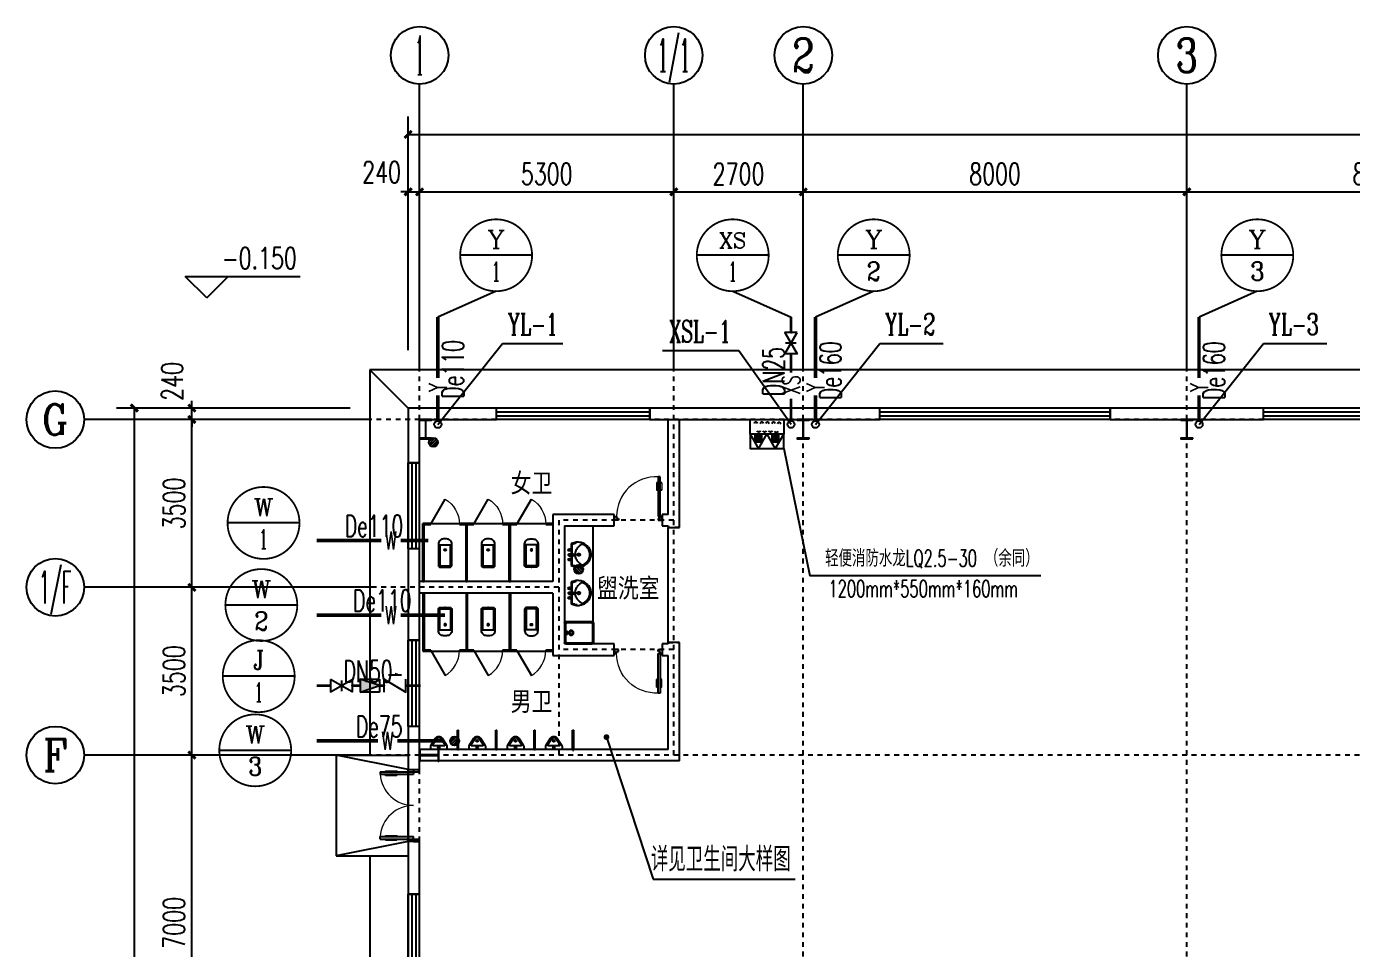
# Model space of a CAD drawing. Header units: millimetres. Extents: x 418357 to 841680, y 53918 to 109839.
# Drawn here: x 418356.66 to 418384.29, y 55199.41 to 55218.64 of the extents above; entities that cross this region are included whole.
import ezdxf
from ezdxf.enums import TextEntityAlignment as Align

# ---------------------------------------------------------------- set-up
doc = ezdxf.new("R2010")
doc.units = ezdxf.units.MM
doc.linetypes.add('DASH', pattern=[0.35, 0.25, -0.1])
doc.linetypes.add('DOTE', pattern=[2.42, 2, -0.2, 0.02, -0.2])
for name, color, linetype in [('0 - 梁柱', 3, 'Continuous'), ('AXIS', 171, 'Continuous'), ('AXIS_TEXT', 7, 'Continuous'), ('DIM_ELEV', 171, 'Continuous'), ('DIM_LEAD', 171, 'Continuous'), ('DIM_消防', 3, 'Continuous'), ('DIM_雨水', 3, 'Continuous'), ('DOTE', 8, 'DOTE'), ('EQUIP_地漏', 7, 'Continuous'), ('GROUND', 150, 'Continuous'), ('JZ__灭火器', 6, 'Continuous'), ('LATRINE', 6, 'Continuous'), ('LVTRY', 6, 'Continuous'), ('PIPE-污水', 6, 'Continuous'), ('PIPE-消防', 1, 'Continuous'), ('PIPE-给水', 3, 'Continuous'), ('PIPE-雨水', 4, 'Continuous'), ('PUB_TEXT', 7, 'Continuous'), ('S_WALL', 9, 'Continuous'), ('STAIR', 3, 'Continuous'), ('TEXT_污水', 7, 'Continuous'), ('TEXT_消防', 7, 'Continuous'), ('TEXT_给水', 7, 'Continuous'), ('TEXT_雨水', 7, 'Continuous'), ('TWT_TEXT', 7, 'Continuous'), ('VALVE_消防', 7, 'Continuous'), ('VALVE_给水', 7, 'Continuous'), ('VPIPE-消防', 1, 'Continuous'), ('VPIPE-雨水', 4, 'Continuous'), ('WALL', 9, 'Continuous'), ('WALL-PARAPET', 6, 'Continuous'), ('WINDOW', 8, 'Continuous')]:
    doc.layers.add(name, color=color, linetype=linetype)
doc.styles.add('_TCH_AXIS', font='COMPLEX', dxfattribs={"bigfont": 'GBCBIG'})
doc.styles.add('_TCH_DIM', font='SIMPLEX', dxfattribs={"bigfont": 'GBCBIG'})
doc.styles.add('_TCH_DIM_T3', font='SIMPLEX', dxfattribs={"width": 0.705882, "bigfont": 'GBCBIG'})
doc.styles.add('_TWT_CIRCLE', font='COMPLEX', dxfattribs={"width": 1.1, "height": 3, "bigfont": 'HZTXT'})
doc.styles.add('_TWT_PIPEDN', font='SIMPLEX', dxfattribs={"width": 0.8, "height": 3, "bigfont": 'HZTXT'})
doc.styles.add('_TWT_PIPETEXT', font='COMPLEX', dxfattribs={"width": 0.8, "height": 2.5, "bigfont": 'HZTXT'})
doc.styles.add('_TWT_SERIAL', font='COMPLEX', dxfattribs={"width": 0.8, "height": 3, "bigfont": 'HZTXT'})
doc.styles.add('COMPLEX', font='COMPLEX')
doc.styles.add('宋体', font='', dxfattribs={"width": 0.8})
doc.styles.get('宋体').set_extended_font_data('SimSun')
doc.dimstyles.new('_TCH_ARCH&&150', dxfattribs={"dimtxt": 446.25, "dimasz": 150, "dimexe": 375, "dimexo": 450, "dimgap": 150, "dimtad": 1, "dimdec": 0, "dimzin": 0, "dimdsep": 46, "dimtxsty": '_TCH_DIM_T3', "dimblk": 'ARCHTICK', "dimcen": 0.09, "dimclrt": 7, "dimazin": 2, "dimtfac": 1, "dimtdec": 0, "dimtix": 1, "dimtmove": 2, "dimatfit": 3, "dimfxl": 0, "dimtolj": 1, "dimtzin": 0, "dimarcsym": 0})

# ---------------------------------------------------------------- blocks, each defined once
blk = doc.blocks.new('A$C670E4FA6')
at = {"layer": '0 - 梁柱'}
h = blk.add_hatch(color=256, dxfattribs=at)
h.paths.add_polyline_path([(125, 0), (0, 0), (0, 12), (120, 12), (120, 200), (125, 200)])
h.paths.add_polyline_path([(250, 0), (125, 0), (125, 200), (130, 200), (130, 12), (250, 12)])
h.paths.add_polyline_path([(250, 388), (130, 388), (130, 200), (125, 200), (125, 400), (250, 400)])
h.paths.add_polyline_path([(125, 200), (120, 200), (120, 388), (0, 388), (0, 400), (125, 400)])
blk.add_lwpolyline([(0, 400), (0, 388), (120, 388), (120, 12), (0, 12), (0, 0), (250, 0), (250, 12), (130, 12), (130, 388), (250, 388), (250, 400)], close=True, dxfattribs=at)
blk = doc.blocks.new('消防软管卷盘')
blk.add_lwpolyline([(4963954, 151899), (4963954, 150312), (4964641, 150312), (4964641, 151899)], close=True)
for points, const_width in [([(4964134, 151704), (4964482, 151704)], 1), ([(4964134, 151566), (4964482, 151566)], 1), ([(4964134, 151428), (4964482, 151428)], 1), ([(4964134, 151290), (4964482, 151290)], 1), ([(4964134, 151152), (4964482, 151152)], 1), ([(4964134, 151014), (4964482, 151014)], 0.1), ([(4964134, 150876), (4964482, 150876)], 1), ([(4964134, 150738), (4964482, 150738)], 1), ([(4964150, 150600), (4964499, 150600)], 1), ([(4964150, 150462), (4964499, 150462)], 1)]:
    blk.add_lwpolyline(points, dxfattribs=dict(const_width=const_width))
for centre, start, end in [((4964134, 151636), 90, 270), ((4964134, 151360), 90, 270), ((4964134, 151084), 90, 270), ((4964482, 151498), 270, 90), ((4964482, 151222), 270, 90), ((4964134, 150808), 90, 270), ((4964150, 150532), 90, 270), ((4964482, 150946), 270, 90), ((4964499, 150670), 270, 90)]:
    blk.add_arc(centre, 69, start, end)
blk = doc.blocks.new('手提式干粉灭火器')
h = blk.add_hatch()
h.set_pattern_fill('ANSI31', color=256, scale=225.365854, style=0)
h.set_pattern_definition([(45, (276289.086, 185586.136), (-19.9197154, 19.9197154), [])])
h.paths.add_polyline_path([(72, 158), (-72, 158), (-72, 19), (72, 19)])
for points in [[(0, 303), (-175, 0), (175, 0)], [(-72, 19), (72, 19), (72, 158), (-72, 158)]]:
    blk.add_lwpolyline(points, close=True)
blk = doc.blocks.new('92623')
blk.add_lwpolyline([(8910066, 83014), (8909273, 83014), (8909273, 82670), (8910066, 82670)], close=True)
at = {"xscale": -0.5, "yscale": 0.5, "zscale": 0.5, "rotation": 89.99999999998747}
blk.add_blockref('消防软管卷盘', (8985223, 2565334), dxfattribs=at)
at = {"layer": 'JZ__灭火器', "xscale": 1.141071624, "yscale": 1.141071624, "zscale": 1.141071624, "rotation": 180}
for p in [(8909466, 83014), (8909863, 83014)]:
    blk.add_blockref('手提式干粉灭火器', p, dxfattribs=at)
blk = doc.blocks.new('_AXISO')
blk.add_circle((0, 0), 0.5)
at = {"layer": 'AXIS_TEXT', "style": 'COMPLEX', "width": 1.041667}
blk.add_attdef('A', text='', height=0.56, dxfattribs=at).set_placement((-0.25, -0.28), (0.25, -0.28), align=Align.FIT)
blk = doc.blocks.new('_ArchTick')
at = {"color": 0, "linetype": 'ByBlock', "const_width": 0.4}
blk.add_lwpolyline([(-0.5, -0.5), (0.5, 0.5)], dxfattribs=at)
blk = doc.blocks.new('*D218')
at = {"layer": 'AXIS', "color": 0, "lineweight": -2}
for p, q in [((430593, 112172), (430593, 117047)), ((503073, 112172), (503073, 117047)), ((430593, 116672), (503073, 116672))]:
    blk.add_line(p, q, dxfattribs=at)
at = {"layer": 'Defpoints', "color": 0, "lineweight": -2}
for p in [(503073, 116672), (430593, 111722), (503073, 111722)]:
    blk.add_point(p, dxfattribs=at)
at = {"layer": 'AXIS', "color": 0, "lineweight": -2, "xscale": 150, "yscale": 150, "zscale": 150, "rotation": 180}
blk.add_blockref('_ArchTick', (430593, 116672), dxfattribs=at)
at = {"layer": 'AXIS', "color": 0, "lineweight": -2, "xscale": 150, "yscale": 150, "zscale": 150}
blk.add_blockref('_ArchTick', (503073, 116672), dxfattribs=at)
at = {"layer": 'AXIS', "color": 7, "insert": (466833, 117045), "char_height": 446.2, "attachment_point": 5, "style": '_TCH_DIM_T3'}
blk.add_mtext('\\A1;72480', dxfattribs=at)
blk = doc.blocks.new('*D219')
at = {"layer": 'AXIS', "color": 0, "lineweight": -2}
for p, q in [((430593, 112172), (430593, 115847)), ((430833, 112172), (430833, 115847)), ((430593, 115472), (430443, 115472)), ((430593, 115472), (430833, 115472)), ((430833, 115472), (430983, 115472))]:
    blk.add_line(p, q, dxfattribs=at)
at = {"layer": 'Defpoints', "color": 0, "lineweight": -2}
for p in [(430833, 115472), (430593, 111722), (430833, 111722)]:
    blk.add_point(p, dxfattribs=at)
at = {"layer": 'AXIS', "color": 0, "lineweight": -2, "xscale": 150, "yscale": 150, "zscale": 150}
blk.add_blockref('_ArchTick', (430593, 115472), dxfattribs=at)
at = {"layer": 'AXIS', "color": 0, "lineweight": -2, "xscale": 150, "yscale": 150, "zscale": 150, "rotation": 180}
blk.add_blockref('_ArchTick', (430833, 115472), dxfattribs=at)
at = {"layer": 'AXIS', "color": 7, "insert": (430038, 115884), "char_height": 446.2, "attachment_point": 5, "style": '_TCH_DIM_T3'}
blk.add_mtext('\\A1;240', dxfattribs=at)
blk = doc.blocks.new('*D220')
at = {"layer": 'AXIS', "color": 0, "lineweight": -2}
for p, q in [((430833, 112172), (430833, 115847)), ((436133, 112172), (436133, 115847)), ((430833, 115472), (436133, 115472))]:
    blk.add_line(p, q, dxfattribs=at)
at = {"layer": 'Defpoints', "color": 0, "lineweight": -2}
for p in [(436133, 115472), (430833, 111722), (436133, 111722)]:
    blk.add_point(p, dxfattribs=at)
at = {"layer": 'AXIS', "color": 0, "lineweight": -2, "xscale": 150, "yscale": 150, "zscale": 150, "rotation": 180}
blk.add_blockref('_ArchTick', (430833, 115472), dxfattribs=at)
at = {"layer": 'AXIS', "color": 0, "lineweight": -2, "xscale": 150, "yscale": 150, "zscale": 150}
blk.add_blockref('_ArchTick', (436133, 115472), dxfattribs=at)
at = {"layer": 'AXIS', "color": 7, "insert": (433483, 115845), "char_height": 446.2, "attachment_point": 5, "style": '_TCH_DIM_T3'}
blk.add_mtext('\\A1;5300', dxfattribs=at)
blk = doc.blocks.new('*D221')
at = {"layer": 'AXIS', "color": 0, "lineweight": -2}
for p, q in [((436133, 112172), (436133, 115847)), ((438833, 112172), (438833, 115847)), ((436133, 115472), (438833, 115472))]:
    blk.add_line(p, q, dxfattribs=at)
at = {"layer": 'Defpoints', "color": 0, "lineweight": -2}
for p in [(438833, 115472), (436133, 111722), (438833, 111722)]:
    blk.add_point(p, dxfattribs=at)
at = {"layer": 'AXIS', "color": 0, "lineweight": -2, "xscale": 150, "yscale": 150, "zscale": 150, "rotation": 180}
blk.add_blockref('_ArchTick', (436133, 115472), dxfattribs=at)
at = {"layer": 'AXIS', "color": 0, "lineweight": -2, "xscale": 150, "yscale": 150, "zscale": 150}
blk.add_blockref('_ArchTick', (438833, 115472), dxfattribs=at)
at = {"layer": 'AXIS', "color": 7, "insert": (437483, 115845), "char_height": 446.2, "attachment_point": 5, "style": '_TCH_DIM_T3'}
blk.add_mtext('\\A1;2700', dxfattribs=at)
blk = doc.blocks.new('*D222')
at = {"layer": 'AXIS', "color": 0, "lineweight": -2}
for p, q in [((438833, 112172), (438833, 115847)), ((446833, 112172), (446833, 115847)), ((438833, 115472), (446833, 115472))]:
    blk.add_line(p, q, dxfattribs=at)
at = {"layer": 'Defpoints', "color": 0, "lineweight": -2}
for p in [(446833, 115472), (438833, 111722), (446833, 111722)]:
    blk.add_point(p, dxfattribs=at)
at = {"layer": 'AXIS', "color": 0, "lineweight": -2, "xscale": 150, "yscale": 150, "zscale": 150, "rotation": 180}
blk.add_blockref('_ArchTick', (438833, 115472), dxfattribs=at)
at = {"layer": 'AXIS', "color": 0, "lineweight": -2, "xscale": 150, "yscale": 150, "zscale": 150}
blk.add_blockref('_ArchTick', (446833, 115472), dxfattribs=at)
at = {"layer": 'AXIS', "color": 7, "insert": (442833, 115845), "char_height": 446.2, "attachment_point": 5, "style": '_TCH_DIM_T3'}
blk.add_mtext('\\A1;8000', dxfattribs=at)
blk = doc.blocks.new('*D223')
at = {"layer": 'AXIS', "color": 0, "lineweight": -2}
for p, q in [((446833, 112172), (446833, 115847)), ((454833, 112172), (454833, 115847)), ((446833, 115472), (454833, 115472))]:
    blk.add_line(p, q, dxfattribs=at)
at = {"layer": 'Defpoints', "color": 0, "lineweight": -2}
for p in [(454833, 115472), (446833, 111722), (454833, 111722)]:
    blk.add_point(p, dxfattribs=at)
at = {"layer": 'AXIS', "color": 0, "lineweight": -2, "xscale": 150, "yscale": 150, "zscale": 150, "rotation": 180}
blk.add_blockref('_ArchTick', (446833, 115472), dxfattribs=at)
at = {"layer": 'AXIS', "color": 0, "lineweight": -2, "xscale": 150, "yscale": 150, "zscale": 150}
blk.add_blockref('_ArchTick', (454833, 115472), dxfattribs=at)
at = {"layer": 'AXIS', "color": 7, "insert": (450833, 115845), "char_height": 446.2, "attachment_point": 5, "style": '_TCH_DIM_T3'}
blk.add_mtext('\\A1;8000', dxfattribs=at)
blk = doc.blocks.new('*D231')
at = {"layer": 'AXIS', "color": 0, "lineweight": -2}
for p, q in [((429383, 110962), (424508, 110962)), ((424883, 68482), (424883, 110962)), ((429383, 68482), (424508, 68482))]:
    blk.add_line(p, q, dxfattribs=at)
at = {"layer": 'Defpoints', "color": 0, "lineweight": -2}
for p in [(424883, 110962), (429833, 110962), (429833, 68482)]:
    blk.add_point(p, dxfattribs=at)
at = {"layer": 'AXIS', "color": 0, "lineweight": -2, "xscale": 150, "yscale": 150, "zscale": 150}
for p, rotation in [((424883, 110962), 90), ((424883, 68482), 270)]:
    blk.add_blockref('_ArchTick', p, dxfattribs=dict(at, rotation=rotation))
at = {"layer": 'AXIS', "color": 7, "insert": (424510, 89722), "char_height": 446.2, "attachment_point": 5, "rotation": 90, "style": '_TCH_DIM_T3'}
blk.add_mtext('\\A1;42480', dxfattribs=at)
blk = doc.blocks.new('*D237')
at = {"layer": 'AXIS', "color": 0, "lineweight": -2}
for p, q in [((429383, 103722), (425708, 103722)), ((426083, 96722), (426083, 103722)), ((429383, 96722), (425708, 96722))]:
    blk.add_line(p, q, dxfattribs=at)
at = {"layer": 'Defpoints', "color": 0, "lineweight": -2}
for p in [(426083, 103722), (429833, 103722), (429833, 96722)]:
    blk.add_point(p, dxfattribs=at)
at = {"layer": 'AXIS', "color": 0, "lineweight": -2, "xscale": 150, "yscale": 150, "zscale": 150}
for p, rotation in [((426083, 103722), 90), ((426083, 96722), 270)]:
    blk.add_blockref('_ArchTick', p, dxfattribs=dict(at, rotation=rotation))
at = {"layer": 'AXIS', "color": 7, "insert": (425710, 100222), "char_height": 446.2, "attachment_point": 5, "rotation": 90, "style": '_TCH_DIM_T3'}
blk.add_mtext('\\A1;7000', dxfattribs=at)
blk = doc.blocks.new('*D238')
at = {"layer": 'AXIS', "color": 0, "lineweight": -2}
for p, q in [((429383, 107222), (425708, 107222)), ((426083, 103722), (426083, 107222)), ((429383, 103722), (425708, 103722))]:
    blk.add_line(p, q, dxfattribs=at)
at = {"layer": 'Defpoints', "color": 0, "lineweight": -2}
for p in [(426083, 107222), (429833, 107222), (429833, 103722)]:
    blk.add_point(p, dxfattribs=at)
at = {"layer": 'AXIS', "color": 0, "lineweight": -2, "xscale": 150, "yscale": 150, "zscale": 150}
for p, rotation in [((426083, 107222), 90), ((426083, 103722), 270)]:
    blk.add_blockref('_ArchTick', p, dxfattribs=dict(at, rotation=rotation))
at = {"layer": 'AXIS', "color": 7, "insert": (425710, 105472), "char_height": 446.2, "attachment_point": 5, "rotation": 90, "style": '_TCH_DIM_T3'}
blk.add_mtext('\\A1;3500', dxfattribs=at)
blk = doc.blocks.new('*D239')
at = {"layer": 'AXIS', "color": 0, "lineweight": -2}
for p, q in [((429383, 110722), (425708, 110722)), ((426083, 107222), (426083, 110722)), ((429383, 107222), (425708, 107222))]:
    blk.add_line(p, q, dxfattribs=at)
at = {"layer": 'Defpoints', "color": 0, "lineweight": -2}
for p in [(426083, 110722), (429833, 110722), (429833, 107222)]:
    blk.add_point(p, dxfattribs=at)
at = {"layer": 'AXIS', "color": 0, "lineweight": -2, "xscale": 150, "yscale": 150, "zscale": 150}
for p, rotation in [((426083, 110722), 90), ((426083, 107222), 270)]:
    blk.add_blockref('_ArchTick', p, dxfattribs=dict(at, rotation=rotation))
at = {"layer": 'AXIS', "color": 7, "insert": (425710, 108972), "char_height": 446.2, "attachment_point": 5, "rotation": 90, "style": '_TCH_DIM_T3'}
blk.add_mtext('\\A1;3500', dxfattribs=at)
blk = doc.blocks.new('*D240')
at = {"layer": 'AXIS', "color": 0, "lineweight": -2}
for p, q in [((426083, 110962), (426083, 111112)), ((429383, 110962), (425708, 110962)), ((426083, 110722), (426083, 110962)), ((429383, 110722), (425708, 110722)), ((426083, 110722), (426083, 110572))]:
    blk.add_line(p, q, dxfattribs=at)
at = {"layer": 'Defpoints', "color": 0, "lineweight": -2}
for p in [(426083, 110962), (429833, 110962), (429833, 110722)]:
    blk.add_point(p, dxfattribs=at)
at = {"layer": 'AXIS', "color": 0, "lineweight": -2, "xscale": 150, "yscale": 150, "zscale": 150}
for p, rotation in [((426083, 110962), 270), ((426083, 110722), 90)]:
    blk.add_blockref('_ArchTick', p, dxfattribs=dict(at, rotation=rotation))
at = {"layer": 'AXIS', "color": 7, "insert": (425670, 111517), "char_height": 446.2, "attachment_point": 5, "rotation": 90, "style": '_TCH_DIM_T3'}
blk.add_mtext('\\A1;240', dxfattribs=at)
blk = doc.blocks.new('$lvtry$00000192')
for p, q in [((-249, -114, 0), (-277, -200, 0)), ((-257, -192, 0), (-247, -166, 0)), ((-30, -114, 0), (-249, -114, 0)), ((-237, -138, 0), (-247, -166, 0)), ((-235, -138, 0), (-27, -138, 0)), ((-144, -84, 0), (-75, -83, 0)), ((-109, -118, 0), (-110, -49, 0)), ((-24, -72, 0), (-30, -109, 0)), ((-30, -109, 0), (-17, -212, 0)), ((-24, -72, 0), (0, -73, 0)), ((-24, -72, 0), (-17, -212, 0)), ((-23, -91, 0), (0, -91, 0)), ((-18, -202, 0), (-1, -202, 0)), ((-17, -212, 0), (-1, -212, 0)), ((15, -203, 0), (-1, -202, 0)), ((14, -212, 0), (-1, -212, 0)), ((24, -73, 0), (0, -73, 0)), ((23, -92, 0), (0, -91, 0)), ((1, -314, 0), (0, -229, 0)), ((24, -73, 0), (14, -212, 0)), ((30, -110, 0), (14, -212, 0)), ((24, -73, 0), (30, -110, 0)), ((26, -138, 0), (243, -138, 0)), ((256, -114, 0), (29, -114, 0)), ((75, -83, 0), (144, -82, 0)), ((110, -117, 0), (109, -48, 0)), ((243, -138, 0), (263, -192, 0)), ((243, -138, 0), (272, -216, 0)), ((283, -200, 0), (256, -114, 0)), ((-43, -272, 0), (43, -271, 0))]:
    blk.add_line(p, q)
for points in [[(-277, -200, 0.044851), (-282, -257, 0.06689), (-277, -296, 0.023023), (-257, -356, 0.044853), (-243, -386, 0.043799), (-215, -425, 0.044001), (-180, -459, 0.042834), (-139, -487, 0.043018), (-95, -507, 0.042273), (-47, -520, 0.042347), (2, -524, 0.04234), (52, -520, 0.042268), (100, -508, 0.043003), (144, -488, 0.042821), (185, -460, 0.043985), (220, -426, 0.043782), (249, -387, 0.044843), (273, -338, 0.059205), (283, -297, 0.030672), (287, -241, 0.04375), (283, -201, 0.001982), (283, -201, 0.000717), (283, -200)], [(-21, -200, 0.021783), (-40, -200, 0.043137), (-49, -201, 0.041783), (-92, -214, 0.044848), (-129, -233, 0.04131), (-155, -252, 0.026055), (-194, -290, 0.052783), (-228, -336, 0.159914), (-231, -349, 0.063485), (-229, -357, 0.0374), (-221, -373, 0.051256), (-198, -406, 0.043963), (-164, -440, 0.042872), (-127, -465, 0.042994), (-86, -483, 0.042296), (-43, -495, 0.042347), (2, -499, 0.042341), (47, -495, 0.042292), (91, -484, 0.04298), (132, -466, 0.042859), (169, -440, 0.043948), (202, -409, 0.046877), (227, -374, 0.041749), (235, -357, 0.059652), (238, -346, 0.177603), (234, -327, 0.063235), (189, -275, 0.024325), (146, -239, 0.043369), (120, -223, 0.042415), (76, -205, 0.050318), (38, -197, 0.034463), (33, -197, 0.015757), (19, -198, 0.015757)]]:
    blk.add_lwpolyline(points, format="xyb")
at = {"elevation": 0}
blk.add_lwpolyline([(-257, -192), (-264, -237), (-264, -241)], dxfattribs=at)
for centre, radius in [((-109, -83, 0), 23.8), ((-109, -83, 0), 14.2), ((0, -271, 0), 28.5), ((0, -271, 0), 19), ((110, -83, 0), 23.8), ((110, -83, 0), 14.2)]:
    blk.add_circle(centre, radius)
for centre, start, end in [((-1, -61, 0), 79.8328, 278.7823), ((1, -61, 0), 259.8328, 98.7823)]:
    blk.add_arc(centre, 6.83, start, end)
blk.add_point((0, -91, 0))
blk = doc.blocks.new('$DorLib2D$00000009')
for p, q in [((0.413, 0.905), (0.413, 0.081)), ((0.454, 0.905), (0.413, 0.905)), ((0.454, 0.081), (0.454, 0.905)), ((0.413, 0.782), (0.378, 0.782)), ((0.413, 0.624), (0.378, 0.624)), ((0.489, 0.782), (0.454, 0.782)), ((0.489, 0.624), (0.454, 0.624)), ((-0.494, 0.081), (-0.453, 0.081)), ((-0.494, -0.002), (-0.494, 0.081)), ((-0.453, 0.081), (-0.453, 0.039)), ((-0.453, 0.039), (-0.412, 0.039)), ((-0.412, 0.039), (-0.412, -0.002)), ((0.413, 0.081), (0.454, 0.081)), ((0.454, 0.039), (0.413, 0.039)), ((0.413, 0.039), (0.413, -0.002)), ((0.495, 0.081), (0.454, 0.081)), ((0.454, 0.081), (0.454, 0.039)), ((0.495, -0.002), (0.495, 0.081)), ((-0.494, -0.002), (-0.494, -0.002)), ((-0.412, -0.002), (-0.494, -0.002)), ((0.413, -0.002), (0.495, -0.002)), ((0.495, -0.002), (0.495, -0.002))]:
    blk.add_line(p, q)
at = {"lineweight": 13}
for p, q in [((0.378, 0.782), (0.378, 0.624)), ((0.489, 0.782), (0.489, 0.624))]:
    blk.add_line(p, q, dxfattribs=at)
blk.add_arc((0.372, 0.082), 0.825, 87.134, 180.0717, dxfattribs=at)
blk = doc.blocks.new('$TCHSYS$APDOOR2D')
blk.add_line((0.5, 0), (0, 0.866))
at = {"lineweight": 13}
blk.add_arc((0.5, 0), 1, 120, 180, dxfattribs=at)
blk = doc.blocks.new('$lvtry$00000200')
at = {"color": 0}
for p, q in [((-110, -40, 0), (-110, -470, 0)), ((100, -30, 0), (-100, -30, 0)), ((110, -470, 0), (110, -40, 0))]:
    blk.add_line(p, q, dxfattribs=at)
at = {"color": 0, "elevation": 0}
blk.add_lwpolyline([(100, 0), (-100, 0, 0.414214), (-140, -40), (-140, -480, 0.414214), (-30, -590), (30, -590, 0.414214), (140, -480), (140, -40, 0.414214)], format="xyb", close=True, dxfattribs=at)
blk.add_lwpolyline([(140, -470), (-140, -470)], dxfattribs=at)
at = {"color": 0}
blk.add_circle((0, -359, 0), 20, dxfattribs=at)
for centre, start, end in [((-100, -40, 0), 90, 180), ((100, -40, 0), 0, 90)]:
    blk.add_arc(centre, 10, start, end, dxfattribs=at)
for p in [(0, 0), (0, -359, 0)]:
    blk.add_point(p, dxfattribs=at)
blk = doc.blocks.new('$lvtry$00000135')
for p, q in [((-305, -430, 0), (-305, -30, 0)), ((-285, -420, 0), (-285, -40, 0)), ((-275, 0, 0), (275, 0, 0)), ((-265, -20, 0), (265, -20, 0)), ((285, -180, 0), (245, -198, 0)), ((245, -198, 0), (245, -263, 0)), ((245, -263, 0), (285, -280, 0)), ((285, -40, 0), (285, -420, 0)), ((305, -30, 0), (305, -430, 0)), ((275, -460, 0), (-275, -460, 0)), ((265, -440, 0), (-265, -440, 0))]:
    blk.add_line(p, q)
for radius in [50, 32.5]:
    blk.add_circle((165, -230, 0), radius)
for centre, radius, start, end in [((-275, -30, 0), 30, 90, 180), ((-265, -40, 0), 20, 90, 180), ((265, -40, 0), 20, 0, 90), ((275, -30, 0), 30, 0, 90), ((-275, -430, 0), 30, 180, 270), ((-265, -420, 0), 20, 180, 270), ((265, -420, 0), 20, 270, 0), ((275, -430, 0), 30, 270, 0)]:
    blk.add_arc(centre, radius, start, end)
blk.add_point((0, 0, 0))
blk = doc.blocks.new('$TCHSYS$WIN2D')
for p, q in [((-0.5, 0.5), (0.5, 0.5)), ((-0.5, 0.5), (-0.5, -0.5)), ((0.5, 0.5), (0.5, -0.5)), ((0.5, 0.1667), (-0.5, 0.1667)), ((0.5, -0.1667), (-0.5, -0.1667)), ((-0.5, -0.5), (0.5, -0.5))]:
    blk.add_line(p, q)
blk = doc.blocks.new('$DorLib2D$00000011')
at = {"lineweight": 13}
for p, q in [((-0.483, 0.396), (-0.483, 0.235)), ((-0.417, 0.396), (-0.417, 0.235)), ((0.417, 0.396), (0.417, 0.235)), ((0.483, 0.396), (0.483, 0.235))]:
    blk.add_line(p, q, dxfattribs=at)
for p, q in [((-0.483, 0.396), (-0.467, 0.396)), ((-0.467, 0.471), (-0.467, -0.062)), ((-0.467, 0.471), (-0.433, 0.471)), ((-0.433, 0.471), (-0.433, 0.004)), ((-0.417, 0.396), (-0.433, 0.396)), ((0.417, 0.396), (0.433, 0.396)), ((0.433, 0.471), (0.433, 0.004)), ((0.467, 0.471), (0.433, 0.471)), ((0.467, 0.471), (0.467, -0.062)), ((0.483, 0.396), (0.467, 0.396)), ((-0.483, 0.235), (-0.467, 0.235)), ((-0.417, 0.235), (-0.433, 0.235)), ((0.417, 0.235), (0.433, 0.235)), ((0.483, 0.235), (0.467, 0.235)), ((-0.5, 0.004), (-0.433, 0.004)), ((-0.5, 0.004), (-0.5, -0.062)), ((0.5, 0.004), (0.433, 0.004)), ((0.5, 0.004), (0.5, -0.062)), ((-0.5, -0.062), (-0.467, -0.062)), ((0.5, -0.062), (0.467, -0.062))]:
    blk.add_line(p, q)
for centre, start, end in [((-0.467, 0.004), 0, 85.904), ((0.467, 0.004), 94.096, 180)]:
    blk.add_arc(centre, 0.467, start, end, dxfattribs=at)
blk = doc.blocks.new('$lvtry$00000219')
at = {"color": 0}
for p, q in [((-124, -91, 0), (-43, -216, 0)), ((-116, -76, 0), (116, -76, 0)), ((43, -216, 0), (124, -91, 0))]:
    blk.add_line(p, q, dxfattribs=at)
at = {"color": 0, "elevation": 0}
blk.add_lwpolyline([(69, -231, -0.57735), (-69, -231), (-162, -88, -0.145378), (-170, -61), (-170, 0), (170, 0), (170, -61, -0.145378), (162, -88)], format="xyb", close=True, dxfattribs=at)
at = {"color": 0}
for centre, radius in [((0, -177, 0), 20), ((0, -38, 0), 17.7)]:
    blk.add_circle(centre, radius, dxfattribs=at)
for centre, radius, start, end in [((-116, -86, 0), 10, 90, 213.0863), ((0, -191, 0), 50, 210, 330), ((116, -86, 0), 10, 326.9137, 90)]:
    blk.add_arc(centre, radius, start, end, dxfattribs=at)
for p in [(0, -38, 0), (0, -177, 0)]:
    blk.add_point(p, dxfattribs=at)
blk = doc.blocks.new('$VALVE$00000296')
for points in [[(-125, 72), (-125, -72), (125, 72), (125, -72), (-125, 72)], [(0, 60), (0, -64)]]:
    blk.add_lwpolyline(points)
for p in [(-125, 0), (125, 0)]:
    blk.add_point(p)
blk = doc.blocks.new('$TwtSys$00000141')
for p, q in [((-94, 8), (-10, 92)), ((-94, 8), (-10, 92)), ((-87, -35), (35, 87)), ((-87, -35), (35, 87)), ((-66, -66), (66, 66)), ((-66, -66), (66, 66)), ((-32, -87), (88, 33)), ((-32, -87), (88, 33)), ((11, -92), (92, -11)), ((11, -92), (92, -11))]:
    blk.add_line(p, q)
blk.add_circle((0, 0), 94)
blk.add_circle((0, 0), 94)
blk = doc.blocks.new('$VALVE$00000752')
for p, q in [((-112.5, 75), (112.5, 75)), ((112.5, 75), (112.5, -75)), ((112.5, -75), (-112.5, -75))]:
    blk.add_line(p, q)
blk.add_lwpolyline([(-112.5, -75), (112.5, 0), (-112.5, 75)], close=True)
for p in [(-112.5, 0), (112.5, 0)]:
    blk.add_point(p)
blk.add_solid([(-112.5, 75), (112.5, 0), (-112.5, -75)])
blk = doc.blocks.new('$VALVE$00000315')
blk.add_line((-75, 125), (75, 125))
blk.add_lwpolyline([(-125, -75), (-125, 75), (125, -75), (125, 75)])
for p in [(-125, 0), (125, 0)]:
    blk.add_point(p)
blk.add_solid([(0, 125), (0, 150), (75, 125)])
blk = doc.blocks.new('132423')
at = {"color": 3}
for p in [(438428.6, 110115.8), (443791.7, 107461.6)]:
    blk.add_line(p, (438972.9, 107461.6), dxfattribs=at)
at = {"layer": 'AXIS', "lineweight": -2}
for p, q in [((430833, 111722), (430833, 117722)), ((436133, 111722), (436133, 117722)), ((438833, 111722), (438833, 117722)), ((446833, 111722), (446833, 117722)), ((429833, 110722), (423833, 110722)), ((429833, 107222), (423833, 107222)), ((429833, 103722), (423833, 103722))]:
    blk.add_line(p, q, dxfattribs=at)
at = {"layer": 'DIM_ELEV', "lineweight": -2}
for p, q in [((426392.8, 113258.2), (425942.8, 113708.2)), ((425942.8, 113708.2), (428342.3, 113708.2)), ((426392.8, 113258.2), (426842.8, 113708.2))]:
    blk.add_line(p, q, dxfattribs=at)
at = {"layer": 'DIM_LEAD', "lineweight": -2}
for p, q in [((434728.8, 104097.7), (435704.8, 101136.7)), ((435704.8, 101136.7), (438665.8, 101136.7))]:
    blk.add_line(p, q, dxfattribs=at)
at = {"layer": 'DIM_LEAD', "const_width": 60}
blk.add_lwpolyline([(434719.4, 104126.2, 1), (434738.2, 104069.2, 1)], format="xyb", close=True, dxfattribs=at)
at = {"layer": 'DIM_消防', "lineweight": -2}
for p, q in [((433178.2, 114149.4), (431678.2, 114149.4)), ((438112.8, 114149.4), (436612.8, 114149.4)), ((441053.2, 114149.4), (439553.2, 114149.4)), ((449053.2, 114149.4), (447553.2, 114149.4)), ((437488.4, 112158.2), (435900.9, 112158.2)), ((438578.3, 110621.9), (437488.4, 112158.2)), ((428327, 108565.3), (426827, 108565.3)), ((428281.1, 106852.4), (426781.1, 106852.4)), ((428226.6, 105367.9), (426726.6, 105367.9)), ((428153.7, 103821.2), (426653.7, 103821.2))]:
    blk.add_line(p, q, dxfattribs=at)
at = {"layer": 'DIM_消防', "lineweight": -2, "const_width": 37.5}
for points in [[(433178.2, 114149.4, 1), (431678.2, 114149.4, 1)], [(438112.8, 114149.4, 1), (436612.8, 114149.4, 1)], [(441053.2, 114149.4, 1), (439553.2, 114149.4, 1)], [(449053.2, 114149.4, 1), (447553.2, 114149.4, 1)], [(428327, 108565.3, 1), (426827, 108565.3, 1)], [(428281.1, 106852.4, 1), (426781.1, 106852.4, 1)], [(428226.6, 105367.9, 1), (426726.6, 105367.9, 1)], [(428153.7, 103821.2, 1), (426653.7, 103821.2, 1)]]:
    blk.add_lwpolyline(points, format="xyb", close=True, dxfattribs=at)
at = {"layer": 'DIM_雨水', "lineweight": -2}
for p, q in [((431212.7, 110621.9), (432558.9, 112306.5)), ((432558.9, 112306.5), (433816.6, 112306.5)), ((439087.7, 110621.9), (440433.9, 112306.5)), ((440433.9, 112306.5), (441753.2, 112306.5)), ((447087.7, 110621.9), (448433.9, 112306.5)), ((448433.9, 112306.5), (449753.2, 112306.5))]:
    blk.add_line(p, q, dxfattribs=at)
at = {"layer": 'DOTE'}
for p, q in [((430833, 67722), (430833, 111722)), ((436133, 103722, -900), (436133, 111722, -900)), ((438833, 67722), (438833, 111722)), ((446833, 67722), (446833, 111722)), ((503833, 110722), (429833, 110722)), ((433733, 108622, -1800), (433733, 103722)), ((436133, 108622, -1800), (433733, 108622, -1800)), ((433733, 107222), (429833, 107222)), ((436133, 105922, -1800), (433733, 105922, -1800)), ((503833, 103722), (429833, 103722))]:
    blk.add_line(p, q, dxfattribs=at)
at = {"layer": 'GROUND', "color": 8, "lineweight": -2}
for p, q in [((429793, 111762), (429793, 103722)), ((503873, 111762), (429793, 111762)), ((430593, 110962), (429793, 111762)), ((430593, 110962), (430593, 103722)), ((503073, 110962), (430593, 110962)), ((429793, 101622), (429793, 67682)), ((430593, 101622), (430593, 68482))]:
    blk.add_line(p, q, dxfattribs=at)
at = {"layer": 'LATRINE', "lineweight": -2}
for p, q in [((431620.5, 103842), (431620.5, 104242)), ((431620.5, 104242), (431645.5, 104242)), ((431645.5, 103842), (431645.5, 104242)), ((432420.5, 103842), (432420.5, 104242)), ((432420.5, 104242), (432445.5, 104242)), ((432445.5, 103842), (432445.5, 104242)), ((433220.5, 103842), (433220.5, 104242)), ((433220.5, 104242), (433245.5, 104242)), ((433245.5, 103842), (433245.5, 104242)), ((434020.5, 103827.7), (434020.5, 104242)), ((434020.5, 104242), (434045.5, 104242)), ((434045.5, 103827.7), (434045.5, 104242)), ((431620.5, 103842), (431645.5, 103842)), ((432420.5, 103842), (432445.5, 103842)), ((433220.5, 103842), (433245.5, 103842)), ((434020.5, 103827.7), (434045.5, 103827.7))]:
    blk.add_line(p, q, dxfattribs=at)
at = {"layer": 'LVTRY', "lineweight": -2}
for p, q in [((431063, 108554.5), (430900.5, 108554.5)), ((430900.5, 107342), (430900.5, 108554.5)), ((430925.5, 108529.5), (431063, 108529.5)), ((430925.5, 107342), (430925.5, 108529.5)), ((431063, 108529.5), (431063, 108554.5)), ((431063, 108554.5, -1400), (431663, 108554.5, -1400)), ((431813, 108554.5), (431663, 108554.5)), ((431663, 108554.5), (431663, 108529.5)), ((431663, 108529.5), (431800.5, 108529.5)), ((431800.5, 107342), (431800.5, 108529.5)), ((431963, 108554.5), (431813, 108554.5)), ((431825.5, 107342), (431825.5, 108529.5)), ((431825.5, 108529.5), (431963, 108529.5)), ((431963, 108529.5), (431963, 108554.5)), ((431963, 108554.5, -1400), (432563, 108554.5, -1400)), ((432713, 108554.5), (432563, 108554.5)), ((432563, 108554.5), (432563, 108529.5)), ((432563, 108529.5), (432700.5, 108529.5)), ((432700.5, 107342), (432700.5, 108529.5)), ((432863, 108554.5), (432713, 108554.5)), ((432725.5, 107342), (432725.5, 108529.5)), ((432725.5, 108529.5), (432863, 108529.5)), ((432863, 108529.5), (432863, 108554.5)), ((432863, 108554.5, -1400), (433463, 108554.5, -1400)), ((433613, 108554.5), (433463, 108554.5)), ((433463, 108554.5), (433463, 108529.5)), ((433463, 108529.5), (433613, 108529.5)), ((433613, 108529.5), (433613, 108554.5)), ((430900.5, 107342), (430925.5, 107342)), ((431800.5, 107342), (431825.5, 107342)), ((432700.5, 107342), (432725.5, 107342)), ((430900.5, 107102), (430900.5, 105889.5)), ((430925.5, 107102), (430900.5, 107102)), ((430925.5, 107102), (430925.5, 105914.5)), ((431800.5, 107102), (431800.5, 105914.5)), ((431825.5, 107102), (431800.5, 107102)), ((431825.5, 107102), (431825.5, 105914.5)), ((432700.5, 107102), (432700.5, 105914.5)), ((432725.5, 107102), (432700.5, 107102)), ((432725.5, 107102), (432725.5, 105914.5)), ((430900.5, 105889.5), (431063, 105889.5)), ((431063, 105914.5), (430925.5, 105914.5)), ((431063, 105889.5), (431063, 105914.5)), ((431063, 105889.5, -1400), (431663, 105889.5, -1400)), ((431800.5, 105914.5), (431663, 105914.5)), ((431663, 105914.5), (431663, 105889.5)), ((431663, 105889.5), (431813, 105889.5)), ((431813, 105889.5), (431963, 105889.5)), ((431963, 105914.5), (431825.5, 105914.5)), ((431963, 105889.5), (431963, 105914.5)), ((431963, 105889.5, -1400), (432563, 105889.5, -1400)), ((432700.5, 105914.5), (432563, 105914.5)), ((432563, 105914.5), (432563, 105889.5)), ((432563, 105889.5), (432713, 105889.5)), ((432713, 105889.5), (432863, 105889.5)), ((432863, 105914.5), (432725.5, 105914.5)), ((432863, 105889.5), (432863, 105914.5)), ((432863, 105889.5, -1400), (433463, 105889.5, -1400)), ((433613, 105914.5), (433463, 105914.5)), ((433463, 105914.5), (433463, 105889.5)), ((433463, 105889.5), (433613, 105889.5)), ((433613, 105889.5), (433613, 105914.5))]:
    blk.add_line(p, q, dxfattribs=at)
at = {"layer": 'LVTRY'}
blk.add_line((434453, 106502, -1800), (434453, 108502, -1800), dxfattribs=at)
at = {"layer": 'PIPE-污水', "linetype": 'Continuous', "lineweight": -2, "ltscale": 1.5, "const_width": 75}
for points in [[(430037.1, 108200.6), (428686.8, 108200.6)], [(431016.7, 108200.6), (430438.5, 108200.6)], [(430037.1, 106643.4), (428686.8, 106643.4)], [(431363, 106643.4), (430438.5, 106643.4)], [(429965.2, 104019), (428686.8, 104019)], [(431313, 104019), (430366.7, 104019)]]:
    blk.add_lwpolyline(points, dxfattribs=at)
at = {"layer": 'PIPE-消防', "linetype": 'Continuous', "lineweight": -2, "ltscale": 1.5, "const_width": 52.5}
for points in [[(438578.3, 112541.4), (438578.3, 112858.7)], [(438578.3, 111696.9), (438578.3, 112091.4)], [(438578.3, 110696.9), (438578.3, 111158.3)]]:
    blk.add_lwpolyline(points, dxfattribs=at)
at = {"layer": 'PIPE-给水', "linetype": 'Continuous', "lineweight": -2, "ltscale": 1.5, "const_width": 52.5}
for points in [[(428686.8, 105170.8), (428976.5, 105170.8)], [(429426.5, 105170.8), (429590.5, 105170.8)], [(429995.5, 105170.8), (430092.1, 105170.8)], [(430542.1, 105170.8), (430856.1, 105170.8)]]:
    blk.add_lwpolyline(points, dxfattribs=at)
at = {"layer": 'PIPE-雨水', "linetype": 'Continuous', "lineweight": -2, "ltscale": 1.5, "const_width": 75}
for points in [[(431212.7, 111591.9), (431212.7, 112858.7)], [(439087.7, 111591.9), (439087.7, 112858.7)], [(447087.7, 111591.9), (447087.7, 112858.7)], [(431212.7, 110696.9), (431212.7, 111224.8)], [(439087.7, 110696.9), (439087.7, 111224.8)], [(447087.7, 110696.9), (447087.7, 111224.8)]]:
    blk.add_lwpolyline(points, dxfattribs=at)
at = {"layer": 'S_WALL', "color": 3}
for p, q in [((432428.2, 113399.4), (431212.7, 112858.7)), ((437362.8, 113399.4), (438578.3, 112858.7)), ((440303.2, 113399.4), (439087.7, 112858.7)), ((448303.2, 113399.4), (447087.7, 112858.7))]:
    blk.add_line(p, q, dxfattribs=at)
at = {"layer": 'STAIR', "color": 8, "lineweight": -2}
for p, q in [((429093, 103722), (429093, 101622)), ((429093, 103722), (430593, 103722)), ((430593, 103422), (429093, 103722)), ((430593, 103722), (430593, 101622)), ((430593, 101922), (429093, 101622)), ((429093, 101622), (430593, 101622))]:
    blk.add_line(p, q, dxfattribs=at)
at = {"layer": 'VPIPE-消防', "linetype": 'Continuous', "lineweight": -2}
blk.add_circle((438578.3, 110621.9), 75, dxfattribs=at)
at = {"layer": 'VPIPE-雨水', "linetype": 'Continuous', "lineweight": -2}
for centre in [(431212.7, 110621.9), (439087.7, 110621.9), (447087.7, 110621.9)]:
    blk.add_circle(centre, 75, dxfattribs=at)
at = {"layer": 'WALL', "lineweight": -2}
for p, q in [((436013, 108742), (436013, 110722)), ((436253, 108622), (436253, 110722)), ((433613, 108742), (433613, 107342)), ((434893, 108742), (433613, 108742)), ((434893, 108502), (434893, 108742)), ((436013, 108742), (435893, 108742)), ((435893, 108742), (435893, 108502)), ((436253, 108472), (436253, 108622)), ((433853, 108502), (433853, 107222)), ((433853, 108502), (434893, 108502)), ((435893, 108502), (436013, 108502)), ((436013, 108502), (436013, 108472)), ((436013, 108472), (436253, 108472)), ((433613, 107342), (430833, 107342)), ((433853, 107222), (433853, 106042)), ((433613, 107102), (430833, 107102)), ((433613, 107102), (433613, 105802)), ((434893, 106042), (433853, 106042)), ((434893, 105802), (434893, 106042)), ((436013, 106042), (435893, 106042)), ((435893, 106042), (435893, 105802)), ((436253, 106072), (436013, 106072)), ((436013, 106072), (436013, 106042)), ((436253, 105922), (436253, 106072)), ((436253, 103602), (436253, 105922)), ((433613, 105802), (434893, 105802)), ((435893, 105802), (436013, 105802)), ((436013, 103842), (436013, 105802)), ((436013, 103842), (430833, 103842)), ((436253, 103602), (430833, 103602))]:
    blk.add_line(p, q, dxfattribs=at)
at = {"layer": 'WALL-PARAPET', "lineweight": -2}
for p, q in [((432433, 110962), (430593, 110962)), ((430593, 110962), (430593, 109822)), ((432433, 110722), (432433, 110962)), ((436133, 110962), (435633, 110962)), ((435633, 110962), (435633, 110722)), ((440433, 110962), (436133, 110962)), ((440433, 110722), (440433, 110962)), ((448433, 110962), (445233, 110962)), ((445233, 110962), (445233, 110722)), ((448433, 110722), (448433, 110962)), ((430833, 110722), (432433, 110722)), ((430833, 109822), (430833, 110722)), ((435633, 110722), (436133, 110722)), ((436133, 110722), (440433, 110722)), ((445233, 110722), (448433, 110722)), ((430593, 109822), (430833, 109822)), ((430833, 108022), (430593, 108022)), ((430593, 108022), (430593, 107222)), ((430833, 107222), (430833, 108022)), ((430593, 107222), (430593, 106122)), ((430833, 106122), (430833, 107222)), ((430593, 106122), (430833, 106122)), ((430833, 104322), (430593, 104322)), ((430593, 104322), (430593, 103722)), ((430833, 103722), (430833, 104322)), ((430593, 103722), (430593, 103422)), ((430833, 103422), (430833, 103722)), ((430593, 103422), (430833, 103422)), ((430833, 101922), (430593, 101922)), ((430593, 101922), (430593, 100822)), ((430833, 100822), (430833, 101922)), ((430593, 100822), (430833, 100822))]:
    blk.add_line(p, q, dxfattribs=at)
at = {"layer": 'WINDOW', "linetype": 'DASH', "lineweight": -2}
for p, q in [((436253, 108472), (436013, 108472)), ((436013, 106072), (436253, 106072))]:
    blk.add_line(p, q, dxfattribs=at)
at = {"layer": 'WINDOW', "lineweight": -2}
for p, q in [((436013, 106072, -1800), (436013, 108472, -1800)), ((430593, 101922), (430593, 103422))]:
    blk.add_line(p, q, dxfattribs=at)
at = {"xscale": 0.882, "yscale": 0.882, "zscale": 0.882}
blk.add_blockref('92623', (-7420250, 37200.9), dxfattribs=at)
at = {"layer": '0 - 梁柱'}
for p, rotation in [((431083, 110722), 180), ((438958, 110722), 180), ((446958, 110722), 180), ((430833, 103847), 270)]:
    blk.add_blockref('A$C670E4FA6', p, dxfattribs=dict(at, rotation=rotation))
at = {"layer": 'AXIS'}
ref = blk.add_blockref('_AXISO', (430833, 118322), dxfattribs=dict(at, xscale=1200, yscale=1200, zscale=1200))
ref.add_attrib('A', '1', dxfattribs={"layer": 'AXIS_TEXT', "height": 817.2, "style": '_TCH_AXIS', "width": 0.555556}).set_placement((430735.7, 117913.4), (430930.3, 117913.4), align=Align.FIT)
ref = blk.add_blockref('_AXISO', (436133, 118322), dxfattribs=dict(at, xscale=1200, yscale=1200, zscale=1200))
ref.add_attrib('A', '1/1', dxfattribs={"layer": 'AXIS_TEXT', "height": 678.82, "style": '_TCH_AXIS', "width": 0.456522}).set_placement((435793.6, 117982.6), (436472.4, 117982.6), align=Align.FIT)
ref = blk.add_blockref('_AXISO', (438833, 118322), dxfattribs=dict(at, xscale=1200, yscale=1200, zscale=1200))
ref.add_attrib('A', '2', dxfattribs={"layer": 'AXIS_TEXT', "height": 698.9, "style": '_TCH_AXIS'}).set_placement((438600, 117972.5), (439066, 117972.5), align=Align.FIT)
ref = blk.add_blockref('_AXISO', (446833, 118322), dxfattribs=dict(at, xscale=1200, yscale=1200, zscale=1200))
ref.add_attrib('A', '3', dxfattribs={"layer": 'AXIS_TEXT', "height": 698.9, "style": '_TCH_AXIS'}).set_placement((446600, 117972.5), (447066, 117972.5), align=Align.FIT)
ref = blk.add_blockref('_AXISO', (423233, 110722), dxfattribs=dict(at, xscale=1200, yscale=1200, zscale=1200))
ref.add_attrib('A', 'G', dxfattribs={"layer": 'AXIS_TEXT', "height": 637.8, "style": '_TCH_AXIS'}).set_placement((422959.7, 110403.1), (423506.3, 110403.1), align=Align.FIT)
ref = blk.add_blockref('_AXISO', (423233, 107222), dxfattribs=dict(at, xscale=1200, yscale=1200, zscale=1200))
ref.add_attrib('A', '1/F', dxfattribs={"layer": 'AXIS_TEXT', "height": 678.82, "style": '_TCH_AXIS', "width": 0.396226}).set_placement((422893.6, 106882.6), (423572.4, 106882.6), align=Align.FIT)
ref = blk.add_blockref('_AXISO', (423233, 103722), dxfattribs=dict(at, xscale=1200, yscale=1200, zscale=1200))
ref.add_attrib('A', 'F', dxfattribs={"layer": 'AXIS_TEXT', "height": 668.2, "style": '_TCH_AXIS'}).set_placement((422978.4, 103387.9), (423487.5, 103387.9), align=Align.FIT)
at = {"layer": 'EQUIP_地漏', "lineweight": -2}
for p in [(431116.7, 110246), (431563, 104019)]:
    blk.add_blockref('$TwtSys$00000141', p, dxfattribs=at)
at = {"layer": 'EQUIP_地漏', "lineweight": -2, "rotation": 270}
blk.add_blockref('$TwtSys$00000141', (434150.7, 107599.3), dxfattribs=at)
at = {"layer": 'LVTRY', "xscale": -600, "zscale": 25}
for p, yscale in [((431363, 108542), 600), ((432263, 108542), 600), ((433163, 108542), 600), ((431363, 105902), -600), ((432263, 105902), -600), ((433163, 105902), -600)]:
    blk.add_blockref('$TCHSYS$APDOOR2D', p, dxfattribs=dict(at, yscale=yscale))
at = {"layer": 'LVTRY'}
for name, p, rotation in [('$lvtry$00000200', (431363, 107642, -2200), 180.0000000000001), ('$lvtry$00000200', (432263, 107642, -2200), 180.0000000000001), ('$lvtry$00000219', (431233, 103842, -1800), 179.9999999999999), ('$lvtry$00000219', (432033, 103842, -1800), 179.9999999999999), ('$lvtry$00000219', (432833, 103842, -1800), 179.9999999999999), ('$lvtry$00000219', (433633, 103842, -1800), 179.9999999999999)]:
    blk.add_blockref(name, p, dxfattribs=dict(at, rotation=rotation))
at = {"layer": 'LVTRY', "yscale": -1}
blk.add_blockref('$lvtry$00000200', (433163, 107642, -2200), dxfattribs=at)
at = {"layer": 'LVTRY', "xscale": 0.9107142857142857, "yscale": 1.023255813953488, "rotation": 90.00000000004337}
for p in [(433873, 107901.6, -1800), (433873, 107101.6, -1800)]:
    blk.add_blockref('$lvtry$00000192', p, dxfattribs=at)
at = {"layer": 'LVTRY', "yscale": -1, "rotation": 180}
for name, p in [('$lvtry$00000200', (431363, 106802, -2200)), ('$lvtry$00000200', (432263, 106802, -2200)), ('$lvtry$00000135', (434158, 106502, -1800))]:
    blk.add_blockref(name, p, dxfattribs=at)
at = {"layer": 'LVTRY'}
blk.add_blockref('$lvtry$00000200', (433163, 106802, -2200), dxfattribs=at)
at = {"layer": 'VALVE_消防', "lineweight": -2, "xscale": -1.8, "yscale": -1.8, "zscale": 1.8, "rotation": 89.99999999999999}
blk.add_blockref('$VALVE$00000296', (438578.3, 112316.4), dxfattribs=at)
at = {"layer": 'VALVE_给水', "lineweight": -2, "xscale": 1.8, "yscale": 1.8, "zscale": 1.8}
for name, p in [('$VALVE$00000296', (429201.5, 105170.8)), ('$VALVE$00000752', (429793, 105170.8)), ('$VALVE$00000315', (430317.1, 105170.8))]:
    blk.add_blockref(name, p, dxfattribs=at)
at = {"layer": 'WINDOW'}
for name, p, xscale, yscale, zscale in [('$TCHSYS$WIN2D', (434033, 110842), -3200, -240, -3200), ('$TCHSYS$WIN2D', (442833, 110842), -4800, -240, -4800), ('$TCHSYS$WIN2D', (450833, 110842), -4800, -240, -4800), ('$DorLib2D$00000009', (435393, 108622), 1000, 1000, 1000), ('$DorLib2D$00000009', (435393, 105922), 1000, -1000, 1000)]:
    blk.add_blockref(name, p, dxfattribs=dict(at, xscale=xscale, yscale=yscale, zscale=zscale))
at = {"layer": 'WINDOW', "rotation": 90}
for name, p, xscale, yscale, zscale in [('$TCHSYS$WIN2D', (430713, 108922), 1800, -240, 1800), ('$TCHSYS$WIN2D', (430713, 105222), 1800, -240, 1800), ('$DorLib2D$00000011', (430713, 102672), 1500, 1500, 1500), ('$TCHSYS$WIN2D', (430713, 99322), 3000, -240, 3000)]:
    blk.add_blockref(name, p, dxfattribs=dict(at, xscale=xscale, yscale=yscale, zscale=zscale))
at = {"layer": 'DIM_消防', "color": 7, "lineweight": -2, "style": '_TWT_CIRCLE'}
for s, height, p, p2 in [('Y', 372.7, (432242.7, 114291), (432613.6, 114291)), ('XS', 317.96, (437079.7, 114300), (437645.9, 114300)), ('Y', 372.7, (440117.7, 114291), (440488.6, 114291)), ('Y', 372.7, (448117.7, 114291), (448488.6, 114291)), ('1', 400, (432333.9, 113611.8), (432522.5, 113611.8)), ('1', 400, (437268.5, 113611.8), (437457.1, 113611.8)), ('2', 388.1, (440160.9, 113622), (440445.5, 113622)), ('3', 388.1, (448160.9, 113622), (448445.5, 113622)), ('W', 362.4, (427368.2, 108708.5), (427785.8, 108708.5)), ('1', 400, (427482.7, 108027.7), (427671.2, 108027.7)), ('W', 362.4, (427322.3, 106995.6), (427739.9, 106995.6)), ('2', 388.1, (427388.8, 106325), (427673.4, 106325)), ('J', 395.7, (427362.6, 105506.1), (427590.6, 105506.1)), ('1', 400, (427382.3, 104830.3), (427570.9, 104830.3)), ('W', 362.4, (427194.9, 103964.4), (427612.5, 103964.4)), ('3', 388.1, (427261.4, 103293.8), (427546, 103293.8))]:
    blk.add_text(s, height=height, dxfattribs=at).set_placement(p, p2, align=Align.FIT)
at = {"layer": 'PUB_TEXT', "lineweight": -2}
for s, height, style, width, p in [('-0.150', 446.25, '_TCH_DIM', 0.705882, (426707.3, 113865.7)), ('女卫', 398.73, '宋体', 0.8, (432730, 109199.5, -1800)), ('盥洗室', 398.73, '宋体', 0.8, (434532, 107009.5, -1800)), ('男卫', 398.73, '宋体', 0.8, (432732.7, 104644.5, -1800))]:
    blk.add_text(s, height=height, dxfattribs=dict(at, style=style, width=width)).set_placement(p)
at = {"layer": 'PUB_TEXT', "lineweight": -2, "style": '_TCH_DIM'}
blk.add_text('详见卫生间大样图', height=506.38, dxfattribs=at).set_placement((435654.3, 101294.2))
at = {"layer": 'TEXT_污水', "linetype": 'Continuous', "lineweight": -2, "style": '_TWT_PIPEDN', "width": 0.64}
for s, p in [('De110', (429268.9, 108275.6)), ('De110', (429442.1, 106718.4)), ('De75', (429499.3, 104094))]:
    blk.add_text(s, height=450, dxfattribs=at).set_placement(p)
at = {"layer": 'TEXT_污水', "lineweight": -2, "style": '_TWT_PIPETEXT', "width": 0.64}
for p in [(430112.1, 108013.1), (430112.1, 106455.9), (430040.2, 103831.5)]:
    blk.add_text('W', height=375, dxfattribs=at).set_placement(p)
at = {"layer": 'TEXT_消防', "linetype": 'Continuous', "lineweight": -2, "style": '_TWT_PIPEDN', "width": 0.64}
blk.add_text('DN25', height=450, rotation=90, dxfattribs=at).set_placement((438439.1, 111212.3))
at = {"layer": 'TEXT_消防', "lineweight": -2, "style": '_TWT_PIPETEXT', "width": 0.64}
blk.add_text('XS', height=375, rotation=90, dxfattribs=at).set_placement((438765.8, 111233.3))
at = {"layer": 'TEXT_给水', "linetype": 'Continuous', "lineweight": -2, "style": '_TWT_PIPEDN', "width": 0.64}
blk.add_text('DN50', height=450, dxfattribs=at).set_placement((429243.5, 105245.8))
at = {"layer": 'TEXT_雨水', "linetype": 'Continuous', "lineweight": -2, "style": '_TWT_PIPEDN', "width": 0.64}
for s, p in [('De110', (431751.2, 111157.4)), ('De160', (439626.2, 111130)), ('De160', (447626.2, 111130))]:
    blk.add_text(s, height=450, rotation=90, dxfattribs=at).set_placement(p)
at = {"layer": 'TEXT_雨水', "lineweight": -2, "style": '_TWT_PIPETEXT', "width": 0.64}
for p in [(431400.2, 111299.8), (439275.2, 111299.8), (447275.2, 111299.8)]:
    blk.add_text('Y', height=375, rotation=90, dxfattribs=at).set_placement(p)
at = {"layer": 'TWT_TEXT', "lineweight": -2}
for s, height, style, width, p in [('YL-1', 450, '_TWT_SERIAL', 0.64, (432666.8, 112486.5)), ('XSL-1', 450, '_TWT_SERIAL', 0.64, (436035.9, 112338.2)), ('YL-2', 450, '_TWT_SERIAL', 0.64, (440534.8, 112486.5)), ('YL-3', 450, '_TWT_SERIAL', 0.64, (448534.8, 112486.5)), ('轻便消防水龙', 350, '_TWT_PIPEDN', 0.8, (439289.7, 107653.3)), ('LQ2.5-30', 350, '_TWT_PIPEDN', 0.64, (440969.7, 107653.3)), ('（余同）', 350, '_TWT_PIPEDN', 0.8, (442623.1, 107653.3)), ('1200mm*550mm*160mm', 350, '_TWT_PIPEDN', 0.64, (439358.7, 107018.4))]:
    blk.add_text(s, height=height, dxfattribs=dict(at, style=style, width=width)).set_placement(p)
at = {"layer": 'AXIS'}
for p1, p2, distance, picture, middle in [((430593, 111722), (503073, 111722), 4950, '*D218', (466833, 117045.1)), ((430833, 111722), (436133, 111722), 3750, '*D220', (433483, 115845.1)), ((436133, 111722), (438833, 111722), 3750, '*D221', (437483, 115845.1)), ((438833, 111722), (446833, 111722), 3750, '*D222', (442833, 115845.1)), ((446833, 111722), (454833, 111722), 3750, '*D223', (450833, 115845.1)), ((429833, 68482), (429833, 110962), 4950, '*D231', (424509.9, 89722)), ((429833, 107222), (429833, 110722), 3750, '*D239', (425709.9, 108972)), ((429833, 103722), (429833, 107222), 3750, '*D238', (425709.9, 105472)), ((429833, 96722), (429833, 103722), 3750, '*D237', (425709.9, 100222))]:
    dim = blk.add_aligned_dim(p1=p1, p2=p2, distance=distance, dimstyle='_TCH_ARCH&&150', dxfattribs=at)
    dim.commit()
    dim.dimension.update_dxf_attribs({"geometry": picture, "text_midpoint": middle})
for base, p1, p2, angle, picture, middle in [((430833, 115472), (430593, 111722), (430833, 111722), 0, '*D219', (430038, 115884.5)), ((426083, 110962), (429833, 110722), (429833, 110962), 90, '*D240', (425670.5, 111517))]:
    dim = blk.add_linear_dim(base=base, p1=p1, p2=p2, angle=angle, dimstyle='_TCH_ARCH&&150', dxfattribs=at)
    dim.commit()
    dim.dimension.update_dxf_attribs({"geometry": picture, "text_midpoint": middle, "dimtype": 161})

msp = doc.modelspace()

# ---------------------------------------------------------------- block references
at = {"layer": 'Defpoints', "lineweight": -2, "xscale": 0.001, "yscale": 0.001, "zscale": 0.001}
msp.add_blockref('132423', (417934.025, 55099.718), dxfattribs=at)

doc.saveas('drawing.dxf')
